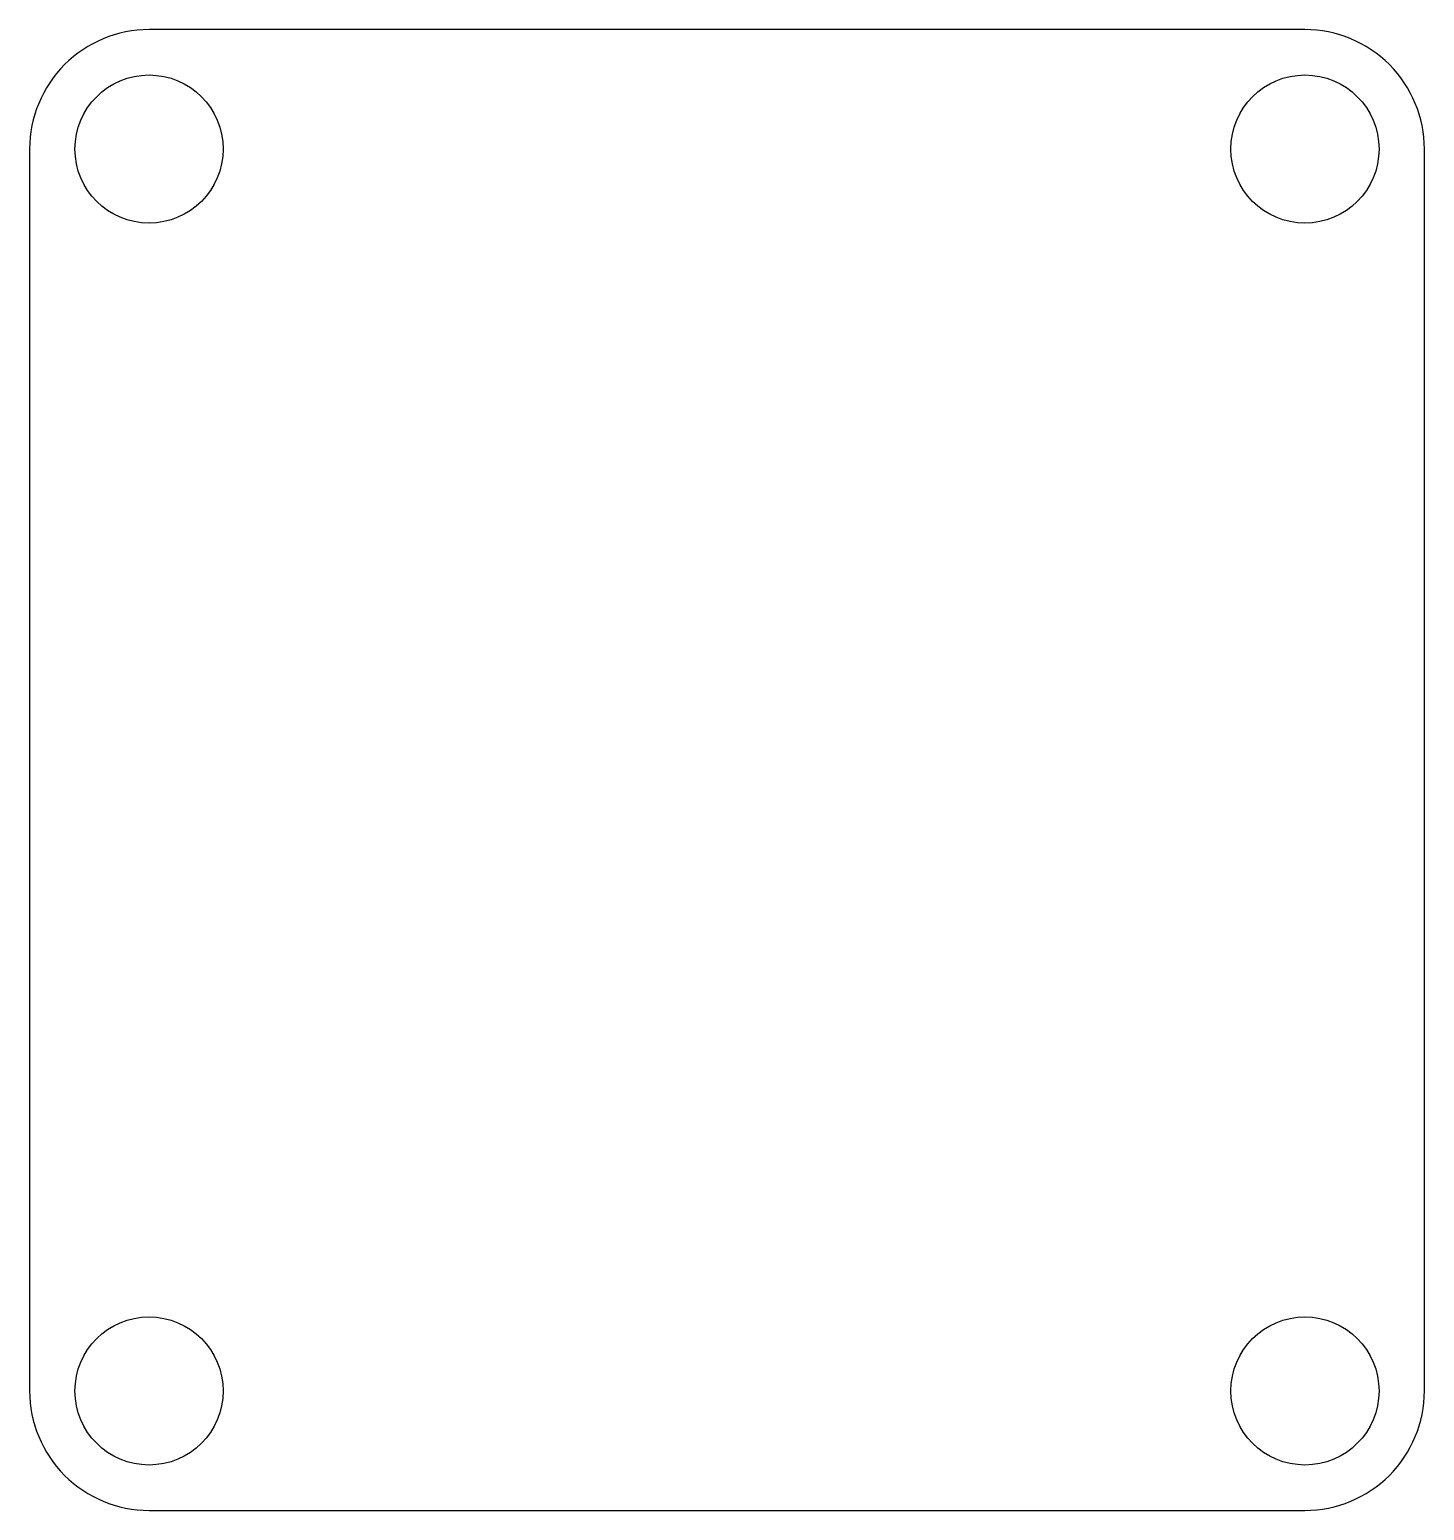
# Model space of a CAD drawing. Header units: millimetres. Extents: x -27.5 to 1.7, y -73.5 to -42.5.
import ezdxf

# ---------------------------------------------------------------- set-up
doc = ezdxf.new("R2010")
doc.units = ezdxf.units.MM
doc.layers.get('0').update_dxf_attribs({"linetype": 'CONTINUOUS'})

msp = doc.modelspace()

# ---------------------------------------------------------------- linework, layer by layer
msp.add_lwpolyline([(-0.8, -73.5, 0.414214), (1.7, -71), (1.7, -45, 0.414214), (-0.8, -42.5), (-25, -42.5, 0.414214), (-27.5, -45), (-27.5, -71, 0.414214), (-25, -73.5)], format="xyb", close=True)
for centre in [(-25, -45), (-0.8, -45), (-25, -71), (-0.8, -71)]:
    msp.add_circle(centre, 1.55)

doc.saveas('drawing.dxf')
